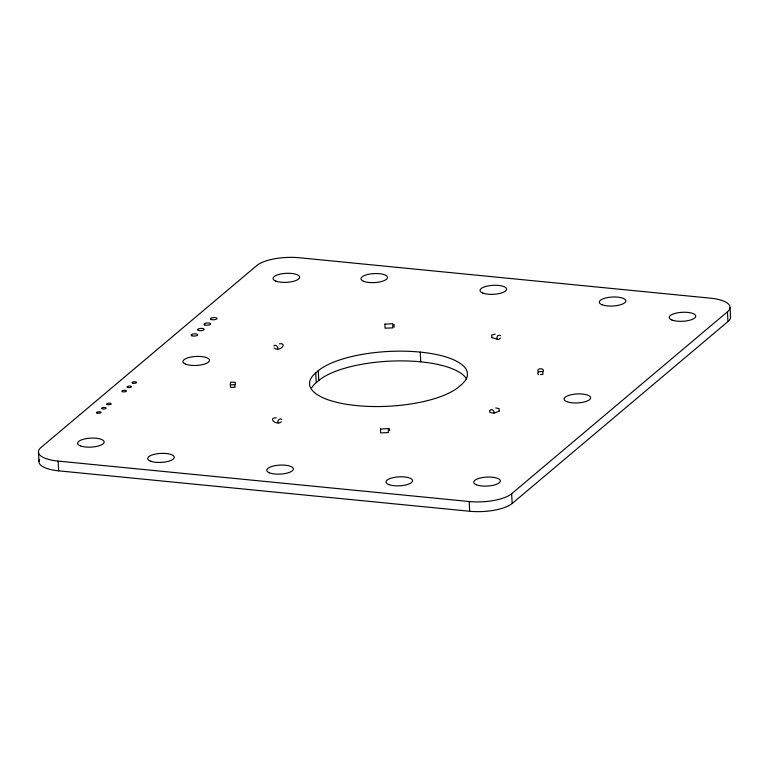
<?xml version="1.0" encoding="UTF-8"?>
<svg xmlns="http://www.w3.org/2000/svg" width="769" height="769" viewBox="0 0 769 769"><rect width="100%" height="100%" fill="white"/><g stroke="black" fill="none" stroke-linecap="round" stroke-linejoin="round"><path stroke-width="1.15" d="M389.681 430.64L389.297 428.516M384.971 324.076L385.029 328.171L392.805 327.873L392.738 323.749L384.99 324.143M394.074 327.248L394.064 324.326M380.511 428.766L380.568 432.889L388.345 432.582L388.278 428.458L380.549 429.179M279.358 343.801C288.077 342.638 279.753 352.644 274.139 347.982M495.726 407.954L499.129 408.589L499.033 411.175M277.484 348.915C279.147 347.377 275.004 343.724 273.86 345.925M500.532 337.976C495.544 343.378 495.938 332.977 500.629 335.688M315.742 372.888L318.279 370.754A77.804 26.357 -3 0 1 420.23 352.096A77.804 26.357 -3 0 1 461.246 384.808L458.709 386.951A77.804 26.357 -3 0 1 356.758 405.609A77.804 26.357 -3 0 1 315.742 372.888L316.251 382.635A77.804 26.357 -3 0 0 311.676 387.787M316.251 382.635L318.789 380.492A77.804 26.357 -3 0 1 398.678 360.901A77.804 26.357 -3 0 1 466.639 379.098M511.654 493.736L727.445 311.791A32.413 10.977 -3 0 0 710.354 298.161L299.324 257.74A32.413 10.977 -3 0 0 256.836 265.516L41.036 447.462A32.413 10.977 -3 0 0 58.136 461.092L469.167 501.513A32.413 10.977 -3 0 0 511.654 493.736L512.164 503.484A32.413 10.977 -3 0 1 469.676 511.26L58.646 470.839A32.413 10.977 -3 0 1 39.652 459.353M512.164 503.484L727.964 321.538A32.413 10.977 -3 0 0 730.319 315.799M493.535 413.299C496.015 411.79 490.987 407.954 490.218 410.223M281.396 421.777C276.417 426.218 267.314 417.49 276.254 417.855M493.756 413.28L499.264 411.165M492.006 337.61L491.699 335.024L495.159 334.15M234.901 384.635L235.035 387.211L230.748 387.461L230.239 384.923L235.112 384.606L235.372 382.347L230.594 382.135L230.306 384.317M538.598 374.705C535.58 372.061 540.867 370.869 543.077 371.706C545.365 367.601 535.695 367.851 538.213 371.84M540.54 374.628L542.981 374.292L542.664 371.879M491.833 337.601L497.322 339.216M490.785 412.492L492.621 413.03M489.988 412.626L489.574 410.569M278.359 422.815C276.263 421.172 280.57 417.442 281.742 419.461M730.041 307.475L730.55 317.222M727.445 311.791L727.964 321.538M469.167 501.513L469.676 511.26M420.23 352.096L420.739 361.843M318.279 370.754L318.789 380.492M58.136 461.092L58.646 470.839M38.45 451.778L38.959 461.525M476.424 484.787A13.294 4.499 -3 0 0 499.254 482.788A13.294 4.499 -3 0 0 485.441 477.184A13.294 4.499 -3 0 0 476.424 484.787M363.631 281.3A13.294 4.499 -3 0 0 386.451 279.301A13.294 4.499 -3 0 0 372.648 273.697A13.294 4.499 -3 0 0 363.631 281.3M122.367 391.652A2.269 0.769 -3 0 0 126.27 391.306A2.269 0.769 -3 0 0 123.915 390.354A2.269 0.769 -3 0 0 122.367 391.652M80.293 445.828A13.294 4.499 -3 0 0 103.113 443.828A13.294 4.499 -3 0 0 89.31 438.234A13.294 4.499 -3 0 0 80.293 445.828M198.248 330.314A3.297 1.115 -3 0 0 203.91 329.814A3.297 1.115 -3 0 0 200.488 328.43A3.297 1.115 -3 0 0 198.248 330.314M107.141 404.494A2.269 0.769 -3 0 0 111.034 404.148A2.269 0.769 -3 0 0 108.679 403.196A2.269 0.769 -3 0 0 107.141 404.494M601.944 304.735A13.294 4.499 -3 0 0 624.764 302.736A13.294 4.499 -3 0 0 610.961 297.132A13.294 4.499 -3 0 0 601.944 304.735M150.378 461.102A13.294 4.499 -3 0 0 173.198 459.103A13.294 4.499 -3 0 0 159.394 453.499A13.294 4.499 -3 0 0 150.378 461.102M211.148 319.443A3.297 1.115 -3 0 0 216.81 318.943A3.297 1.115 -3 0 0 213.388 317.559A3.297 1.115 -3 0 0 211.148 319.443M127.452 387.365A2.269 0.769 -3 0 0 131.345 387.028A2.269 0.769 -3 0 0 128.99 386.067A2.269 0.769 -3 0 0 127.452 387.365M275.744 281.041A13.294 4.499 -3 0 0 298.574 279.041A13.294 4.499 -3 0 0 284.761 273.437A13.294 4.499 -3 0 0 275.744 281.041M388.691 484.537A13.294 4.499 -3 0 0 411.511 482.538A13.294 4.499 -3 0 0 397.708 476.934A13.294 4.499 -3 0 0 388.691 484.537M671.875 319.991A13.294 4.499 -3 0 0 694.705 317.991A13.294 4.499 -3 0 0 680.892 312.387A13.294 4.499 -3 0 0 671.875 319.991M482.711 293.008A13.294 4.499 -3 0 0 505.541 291.009A13.294 4.499 -3 0 0 491.727 285.414A13.294 4.499 -3 0 0 482.711 293.008M269.458 472.81A13.294 4.499 -3 0 0 292.287 470.811A13.294 4.499 -3 0 0 278.474 465.207A13.294 4.499 -3 0 0 269.458 472.81M566.763 401.629A13.294 4.499 -3 0 0 589.592 399.63A13.294 4.499 -3 0 0 575.779 394.036A13.294 4.499 -3 0 0 566.763 401.629M185.617 364.15A13.294 4.499 -3 0 0 208.437 362.151A13.294 4.499 -3 0 0 194.634 356.547A13.294 4.499 -3 0 0 185.617 364.15M96.981 413.049A2.269 0.769 -3 0 0 100.883 412.713A2.269 0.769 -3 0 0 98.519 411.751A2.269 0.769 -3 0 0 96.981 413.049M102.066 408.772A2.269 0.769 -3 0 0 105.959 408.435A2.269 0.769 -3 0 0 103.604 407.474A2.269 0.769 -3 0 0 102.066 408.772M132.528 383.087A2.269 0.769 -3 0 0 136.421 382.741A2.269 0.769 -3 0 0 134.066 381.789A2.269 0.769 -3 0 0 132.528 383.087M204.698 324.874A3.297 1.115 -3 0 0 210.36 324.383A3.297 1.115 -3 0 0 206.938 322.99A3.297 1.115 -3 0 0 204.698 324.874M191.808 335.745A3.297 1.115 -3 0 0 197.46 335.255A3.297 1.115 -3 0 0 194.038 333.861A3.297 1.115 -3 0 0 191.808 335.745"/></g></svg>
